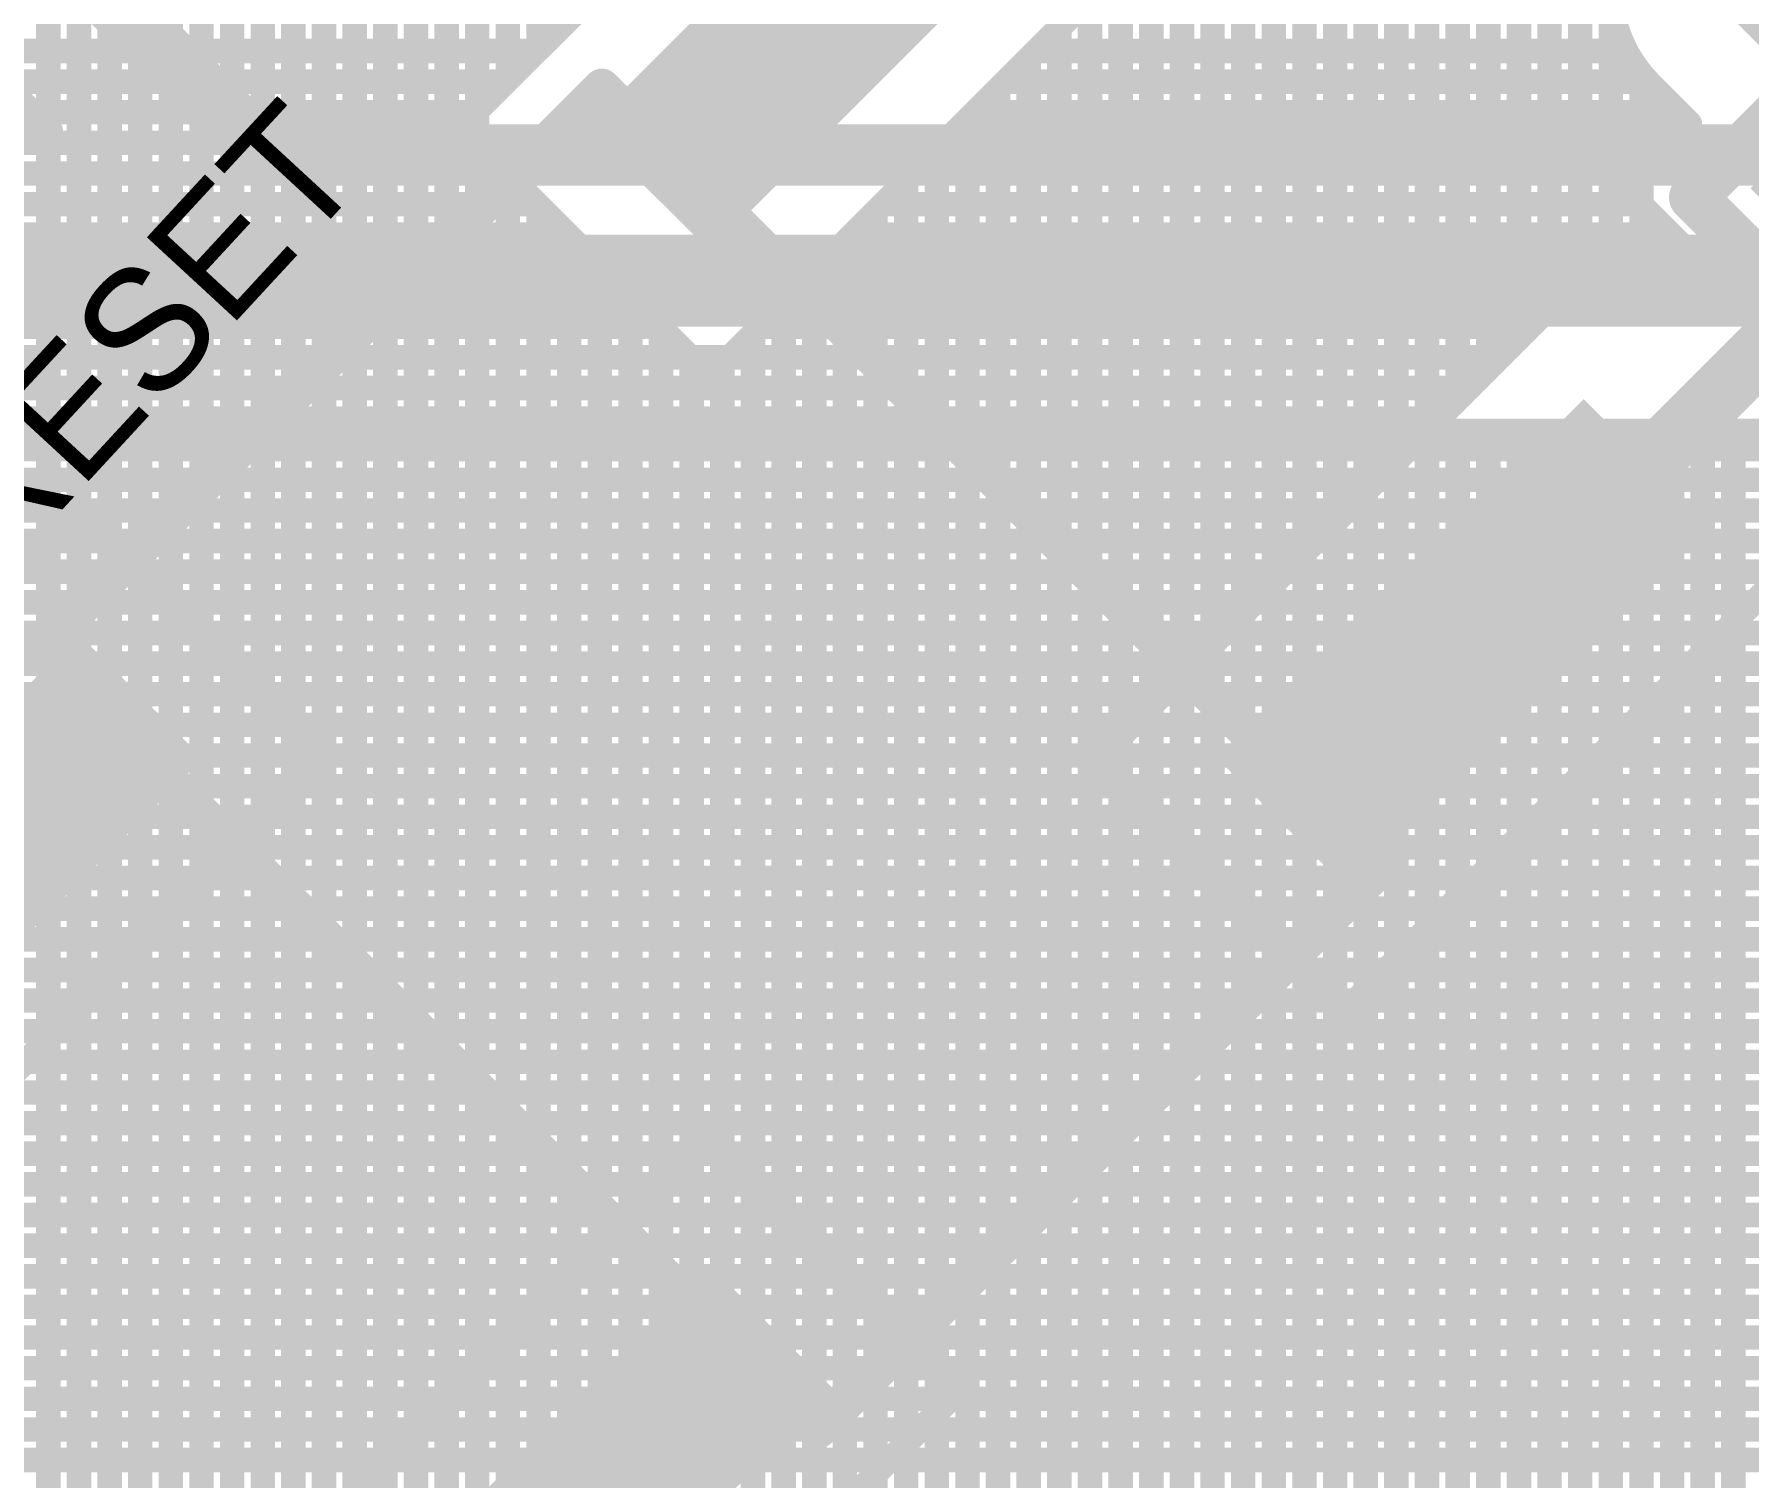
# Model space of a CAD drawing. Header units: millimetres. Extents: x 1.42 to 3.4, y 1.21 to 3.22.
# Drawn here: x 2.2777 to 2.5575, y 1.3571 to 1.5927 of the extents above; entities that cross this region are included whole.
import ezdxf

# ---------------------------------------------------------------- set-up
doc = ezdxf.new("R2010")
doc.units = ezdxf.units.MM
doc.header["$MEASUREMENT"] = 0
for name, color, linetype in [('BottomLayer', 5, 'Continuous'), ('TopLayer', 1, 'Continuous'), ('TopOverlay', 2, 'Continuous'), ('TopPaste', 8, 'Continuous'), ('TopSolder', 216, 'Continuous')]:
    doc.layers.add(name, color=color, linetype=linetype)

# ---------------------------------------------------------------- blocks, each defined once
blk = doc.blocks.new('KEY_SMT_2')
at = {"layer": 'TopLayer'}
for points in [[(-0.06102, 0.06102), (-0.06102, 0.08464), (-0.13976, 0.06102), (-0.13976, 0.08464)], [(0.13976, 0.06102), (0.13976, 0.08464), (0.06102, 0.06102), (0.06102, 0.08464)], [(-0.06102, -0.08464), (-0.06102, -0.06102), (-0.13976, -0.08464), (-0.13976, -0.06102)], [(0.13976, -0.08543), (0.13976, -0.06181), (0.06102, -0.08543), (0.06102, -0.06181)]]:
    blk.add_solid(points, dxfattribs=at)
at = {"layer": 'TopOverlay', "const_width": 0.006}
for points in [[(-0.065, 0.09), (0.065, 0.09)], [(-0.065, 0.09), (-0.065, -0.09)], [(0.065, 0.09), (0.065, -0.09)], [(-0.065, -0.09), (0.065, -0.09)]]:
    blk.add_lwpolyline(points, dxfattribs=at)
at = {"layer": 'TopOverlay', "const_width": 0.003}
for points in [[(-0.0665, 0.09, 1), (-0.0635, 0.09, 1)], [(-0.0665, 0.09, 1), (-0.0635, 0.09, 1)], [(0.0635, 0.09, 1), (0.0665, 0.09, 1)], [(0.0635, 0.09, 1), (0.0665, 0.09, 1)], [(-0.0665, -0.09, 1), (-0.0635, -0.09, 1)], [(-0.0665, -0.09, 1), (-0.0635, -0.09, 1)], [(0.0635, -0.09, 1), (0.0665, -0.09, 1)], [(0.0635, -0.09, 1), (0.0665, -0.09, 1)]]:
    blk.add_lwpolyline(points, format="xyb", close=True, dxfattribs=at)
at = {"layer": 'TopPaste'}
for points in [[(-0.06102, 0.06102), (-0.06102, 0.08464), (-0.13976, 0.06102), (-0.13976, 0.08464)], [(0.13976, 0.06102), (0.13976, 0.08464), (0.06102, 0.06102), (0.06102, 0.08464)], [(-0.06102, -0.08464), (-0.06102, -0.06102), (-0.13976, -0.08464), (-0.13976, -0.06102)], [(0.13976, -0.08543), (0.13976, -0.06181), (0.06102, -0.08543), (0.06102, -0.06181)]]:
    blk.add_solid(points, dxfattribs=at)
at = {"layer": 'TopSolder'}
for points in [[(-0.05852, 0.05852), (-0.05852, 0.08715), (-0.14226, 0.05852), (-0.14226, 0.08715)], [(0.14226, 0.05852), (0.14226, 0.08715), (0.05852, 0.05852), (0.05852, 0.08715)], [(-0.05852, -0.08715), (-0.05852, -0.05852), (-0.14226, -0.08715), (-0.14226, -0.05852)], [(0.14226, -0.08793), (0.14226, -0.05931), (0.05852, -0.08793), (0.05852, -0.05931)]]:
    blk.add_solid(points, dxfattribs=at)
blk = doc.blocks.new('R0603_10')
at = {"layer": 'TopLayer'}
for points in [[(-0.04992, 0.0175), (-0.04992, -0.0175), (-0.00992, 0.0175), (-0.00992, -0.0175)], [(0.00992, 0.0175), (0.00992, -0.0175), (0.04992, 0.0175), (0.04992, -0.0175)]]:
    blk.add_solid(points, dxfattribs=at)
at = {"layer": 'TopOverlay', "const_width": 0.00787}
for points in [[(-0.06007, 0.02559), (-0.06007, -0.02559)], [(-0.06007, 0.02559), (0.05993, 0.02559)], [(0.05993, 0.02559), (0.05993, -0.02559)], [(0.00039, 0.02165), (0.00039, 0.00945)], [(-0.00472, 0.00827), (0.00512, 0.00827)], [(-0.00472, 0.00827), (-0.00473, -0.00945)], [(0.00512, 0.00827), (0.00512, -0.00945)], [(-0.00473, -0.00945), (0.00512, -0.00945)], [(0.00039, -0.00866), (0.00039, -0.02165)], [(-0.06007, -0.02559), (0.05993, -0.02559)]]:
    blk.add_lwpolyline(points, dxfattribs=at)
at = {"layer": 'TopOverlay', "const_width": 0.00394}
for points in [[(-0.06204, 0.02559, 1), (-0.0581, 0.02559, 1)], [(-0.06204, 0.02559, 1), (-0.0581, 0.02559, 1)], [(0.05796, 0.02559, 1), (0.0619, 0.02559, 1)], [(0.05796, 0.02559, 1), (0.0619, 0.02559, 1)], [(-0.00158, 0.02165, 1), (0.00236, 0.02165, 1)], [(-0.00669, 0.00827, 1), (-0.00276, 0.00827, 1)], [(-0.00669, 0.00827, 1), (-0.00276, 0.00827, 1)], [(-0.00158, 0.00945, 1), (0.00236, 0.00945, 1)], [(0.00315, 0.00827, 1), (0.00709, 0.00827, 1)], [(0.00315, 0.00827, 1), (0.00709, 0.00827, 1)], [(-0.00669, -0.00945, 1), (-0.00276, -0.00945, 1)], [(-0.00669, -0.00945, 1), (-0.00276, -0.00945, 1)], [(-0.00158, -0.00866, 1), (0.00236, -0.00866, 1)], [(0.00315, -0.00945, 1), (0.00709, -0.00945, 1)], [(0.00315, -0.00945, 1), (0.00709, -0.00945, 1)], [(-0.00158, -0.02165, 1), (0.00236, -0.02165, 1)], [(-0.06204, -0.02559, 1), (-0.0581, -0.02559, 1)], [(-0.06204, -0.02559, 1), (-0.0581, -0.02559, 1)], [(0.05796, -0.02559, 1), (0.0619, -0.02559, 1)], [(0.05796, -0.02559, 1), (0.0619, -0.02559, 1)]]:
    blk.add_lwpolyline(points, format="xyb", close=True, dxfattribs=at)
at = {"layer": 'TopPaste'}
for points in [[(-0.04992, 0.0175), (-0.04992, -0.0175), (-0.00992, 0.0175), (-0.00992, -0.0175)], [(0.00992, 0.0175), (0.00992, -0.0175), (0.04992, 0.0175), (0.04992, -0.0175)]]:
    blk.add_solid(points, dxfattribs=at)
at = {"layer": 'TopSolder'}
for points in [[(-0.05242, 0.02), (-0.05242, -0.02), (-0.00742, 0.02), (-0.00742, -0.02)], [(0.00742, 0.02), (0.00742, -0.02), (0.05242, 0.02), (0.05242, -0.02)]]:
    blk.add_solid(points, dxfattribs=at)

msp = doc.modelspace()

# ---------------------------------------------------------------- linework, layer by layer
at = {"layer": 'BottomLayer'}
for points, const_width in [([(2.2655, 1.623), (2.3155, 1.573)], 0.01), ([(2.24998, 1.6074), (2.28039, 1.577)], 0.004), ([(2.21765, 1.58), (2.27739, 1.58)], 0.004), ([(2.22065, 1.577), (2.28039, 1.577)], 0.004), ([(2.3155, 1.573), (3.1955, 1.573)], 0.01), ([(2.2105, 1.5525), (3.1535, 1.5525)], 0.015), ([(2.2105, 1.528), (3.13717, 1.528)], 0.004), ([(2.28, 1.24039), (2.28, 1.528)], 0.004), ([(2.285, 1.24039), (2.285, 1.528)], 0.004), ([(2.29, 1.24039), (2.29, 1.528)], 0.004), ([(2.295, 1.24039), (2.295, 1.528)], 0.004), ([(2.3, 1.24039), (2.3, 1.528)], 0.004), ([(2.305, 1.24039), (2.305, 1.528)], 0.004), ([(2.31, 1.24039), (2.31, 1.528)], 0.004), ([(2.315, 1.24039), (2.315, 1.528)], 0.004), ([(2.32, 1.24039), (2.32, 1.528)], 0.004), ([(2.325, 1.24039), (2.325, 1.528)], 0.004), ([(2.33, 1.24039), (2.33, 1.528)], 0.004), ([(2.335, 1.24039), (2.335, 1.528)], 0.004), ([(2.34, 1.24039), (2.34, 1.528)], 0.004), ([(2.345, 1.24039), (2.345, 1.528)], 0.004), ([(2.35, 1.24039), (2.35, 1.528)], 0.004), ([(2.355, 1.24039), (2.355, 1.528)], 0.004), ([(2.36, 1.24039), (2.36, 1.528)], 0.004), ([(2.365, 1.24039), (2.365, 1.528)], 0.004), ([(2.37, 1.24039), (2.37, 1.528)], 0.004), ([(2.375, 1.24039), (2.375, 1.528)], 0.004), ([(2.38, 1.24039), (2.38, 1.528)], 0.004), ([(2.385, 1.24039), (2.385, 1.528)], 0.004), ([(2.39, 1.24039), (2.39, 1.528)], 0.004), ([(2.395, 1.24039), (2.395, 1.528)], 0.004), ([(2.4, 1.24039), (2.4, 1.528)], 0.004), ([(2.405, 1.24039), (2.405, 1.528)], 0.004), ([(2.41, 1.24039), (2.41, 1.528)], 0.004), ([(2.415, 1.24039), (2.415, 1.528)], 0.004), ([(2.42, 1.24039), (2.42, 1.528)], 0.004), ([(2.425, 1.24039), (2.425, 1.528)], 0.004), ([(2.43, 1.24039), (2.43, 1.528)], 0.004), ([(2.435, 1.24039), (2.435, 1.528)], 0.004), ([(2.44, 1.24039), (2.44, 1.528)], 0.004), ([(2.445, 1.24039), (2.445, 1.528)], 0.004), ([(2.45, 1.24039), (2.45, 1.528)], 0.004), ([(2.455, 1.24039), (2.455, 1.528)], 0.004), ([(2.46, 1.24039), (2.46, 1.528)], 0.004), ([(2.465, 1.24039), (2.465, 1.528)], 0.004), ([(2.47, 1.24039), (2.47, 1.528)], 0.004), ([(2.475, 1.24039), (2.475, 1.528)], 0.004), ([(2.48, 1.24039), (2.48, 1.528)], 0.004), ([(2.485, 1.24039), (2.485, 1.528)], 0.004), ([(2.49, 1.24039), (2.49, 1.528)], 0.004), ([(2.495, 1.24039), (2.495, 1.528)], 0.004), ([(2.5, 1.24039), (2.5, 1.528)], 0.004), ([(2.505, 1.24039), (2.505, 1.528)], 0.004), ([(2.51, 1.24039), (2.51, 1.528)], 0.004), ([(2.515, 1.24039), (2.515, 1.528)], 0.004), ([(2.52, 1.24039), (2.52, 1.528)], 0.004), ([(2.525, 1.24039), (2.525, 1.528)], 0.004), ([(2.53, 1.24039), (2.53, 1.528)], 0.004), ([(2.535, 1.24039), (2.535, 1.528)], 0.004), ([(2.54, 1.24039), (2.54, 1.528)], 0.004), ([(2.545, 1.24039), (2.545, 1.528)], 0.004), ([(2.55, 1.24039), (2.55, 1.528)], 0.004), ([(2.555, 1.24039), (2.555, 1.528)], 0.004), ([(1.42, 1.525), (3.14004, 1.525)], 0.004), ([(1.42, 1.52), (3.14772, 1.52)], 0.004), ([(1.42, 1.515), (3.384, 1.515)], 0.004), ([(1.42, 1.51), (3.384, 1.51)], 0.004), ([(1.42, 1.505), (3.384, 1.505)], 0.004), ([(1.42, 1.5), (3.384, 1.5)], 0.004), ([(1.42, 1.495), (3.384, 1.495)], 0.004), ([(1.42, 1.49), (3.384, 1.49)], 0.004), ([(1.42, 1.485), (3.384, 1.485)], 0.004), ([(1.42, 1.48), (3.384, 1.48)], 0.004), ([(1.42, 1.475), (3.384, 1.475)], 0.004), ([(1.42, 1.47), (3.384, 1.47)], 0.004), ([(1.42, 1.465), (3.384, 1.465)], 0.004), ([(1.42, 1.46), (3.384, 1.46)], 0.004), ([(1.42, 1.455), (3.384, 1.455)], 0.004), ([(1.42, 1.45), (3.384, 1.45)], 0.004), ([(1.42, 1.445), (3.384, 1.445)], 0.004), ([(1.42, 1.44), (3.384, 1.44)], 0.004), ([(1.42, 1.435), (3.384, 1.435)], 0.004), ([(1.42, 1.43), (3.384, 1.43)], 0.004), ([(1.42, 1.425), (3.384, 1.425)], 0.004), ([(1.42, 1.42), (3.384, 1.42)], 0.004), ([(1.42, 1.415), (3.384, 1.415)], 0.004), ([(1.42, 1.41), (3.384, 1.41)], 0.004), ([(1.42, 1.405), (3.07533, 1.405)], 0.004), ([(1.42, 1.4), (3.06863, 1.4)], 0.004), ([(1.42, 1.395), (3.06464, 1.395)], 0.004), ([(1.42, 1.39), (3.06213, 1.39)], 0.004), ([(1.42, 1.385), (3.06071, 1.385)], 0.004), ([(1.42, 1.38), (3.06021, 1.38)], 0.004), ([(1.42, 1.375), (3.06058, 1.375)], 0.004), ([(1.42, 1.37), (3.06187, 1.37)], 0.004), ([(1.42, 1.365), (3.0642, 1.365)], 0.004), ([(1.42, 1.36), (3.06794, 1.36)], 0.004)]:
    msp.add_lwpolyline(points, dxfattribs=dict(at, const_width=const_width))
for points, const_width in [([(2.27639, 1.58, 1), (2.27839, 1.58, 1)], 0.002), ([(2.27939, 1.577, 1), (2.28139, 1.577, 1)], 0.002), ([(2.27939, 1.577, 1), (2.28139, 1.577, 1)], 0.002), ([(2.313, 1.573, 1), (2.318, 1.573, 1)], 0.005), ([(2.313, 1.573, 1), (2.318, 1.573, 1)], 0.005), ([(2.279, 1.528, 1), (2.281, 1.528, 1)], 0.002), ([(2.284, 1.528, 1), (2.286, 1.528, 1)], 0.002), ([(2.289, 1.528, 1), (2.291, 1.528, 1)], 0.002), ([(2.294, 1.528, 1), (2.296, 1.528, 1)], 0.002), ([(2.299, 1.528, 1), (2.301, 1.528, 1)], 0.002), ([(2.304, 1.528, 1), (2.306, 1.528, 1)], 0.002), ([(2.309, 1.528, 1), (2.311, 1.528, 1)], 0.002), ([(2.314, 1.528, 1), (2.316, 1.528, 1)], 0.002), ([(2.319, 1.528, 1), (2.321, 1.528, 1)], 0.002), ([(2.324, 1.528, 1), (2.326, 1.528, 1)], 0.002), ([(2.329, 1.528, 1), (2.331, 1.528, 1)], 0.002), ([(2.334, 1.528, 1), (2.336, 1.528, 1)], 0.002), ([(2.339, 1.528, 1), (2.341, 1.528, 1)], 0.002), ([(2.344, 1.528, 1), (2.346, 1.528, 1)], 0.002), ([(2.349, 1.528, 1), (2.351, 1.528, 1)], 0.002), ([(2.354, 1.528, 1), (2.356, 1.528, 1)], 0.002), ([(2.359, 1.528, 1), (2.361, 1.528, 1)], 0.002), ([(2.364, 1.528, 1), (2.366, 1.528, 1)], 0.002), ([(2.369, 1.528, 1), (2.371, 1.528, 1)], 0.002), ([(2.374, 1.528, 1), (2.376, 1.528, 1)], 0.002), ([(2.379, 1.528, 1), (2.381, 1.528, 1)], 0.002), ([(2.384, 1.528, 1), (2.386, 1.528, 1)], 0.002), ([(2.389, 1.528, 1), (2.391, 1.528, 1)], 0.002), ([(2.394, 1.528, 1), (2.396, 1.528, 1)], 0.002), ([(2.399, 1.528, 1), (2.401, 1.528, 1)], 0.002), ([(2.404, 1.528, 1), (2.406, 1.528, 1)], 0.002), ([(2.409, 1.528, 1), (2.411, 1.528, 1)], 0.002), ([(2.414, 1.528, 1), (2.416, 1.528, 1)], 0.002), ([(2.419, 1.528, 1), (2.421, 1.528, 1)], 0.002), ([(2.424, 1.528, 1), (2.426, 1.528, 1)], 0.002), ([(2.429, 1.528, 1), (2.431, 1.528, 1)], 0.002), ([(2.434, 1.528, 1), (2.436, 1.528, 1)], 0.002), ([(2.439, 1.528, 1), (2.441, 1.528, 1)], 0.002), ([(2.444, 1.528, 1), (2.446, 1.528, 1)], 0.002), ([(2.449, 1.528, 1), (2.451, 1.528, 1)], 0.002), ([(2.454, 1.528, 1), (2.456, 1.528, 1)], 0.002), ([(2.459, 1.528, 1), (2.461, 1.528, 1)], 0.002), ([(2.464, 1.528, 1), (2.466, 1.528, 1)], 0.002), ([(2.469, 1.528, 1), (2.471, 1.528, 1)], 0.002), ([(2.474, 1.528, 1), (2.476, 1.528, 1)], 0.002), ([(2.479, 1.528, 1), (2.481, 1.528, 1)], 0.002), ([(2.484, 1.528, 1), (2.486, 1.528, 1)], 0.002), ([(2.489, 1.528, 1), (2.491, 1.528, 1)], 0.002), ([(2.494, 1.528, 1), (2.496, 1.528, 1)], 0.002), ([(2.499, 1.528, 1), (2.501, 1.528, 1)], 0.002), ([(2.504, 1.528, 1), (2.506, 1.528, 1)], 0.002), ([(2.509, 1.528, 1), (2.511, 1.528, 1)], 0.002), ([(2.514, 1.528, 1), (2.516, 1.528, 1)], 0.002), ([(2.519, 1.528, 1), (2.521, 1.528, 1)], 0.002), ([(2.524, 1.528, 1), (2.526, 1.528, 1)], 0.002), ([(2.529, 1.528, 1), (2.531, 1.528, 1)], 0.002), ([(2.534, 1.528, 1), (2.536, 1.528, 1)], 0.002), ([(2.539, 1.528, 1), (2.541, 1.528, 1)], 0.002), ([(2.544, 1.528, 1), (2.546, 1.528, 1)], 0.002), ([(2.549, 1.528, 1), (2.551, 1.528, 1)], 0.002), ([(2.554, 1.528, 1), (2.556, 1.528, 1)], 0.002)]:
    msp.add_lwpolyline(points, format="xyb", close=True, dxfattribs=dict(at, const_width=const_width))
at = {"layer": 'TopLayer'}
for points, const_width in [([(2.315, 1.48526), (2.315, 1.7833)], 0.004), ([(2.31, 1.49026), (2.31, 1.78209)], 0.004), ([(2.305, 1.49526), (2.305, 1.77709)], 0.004), ([(2.32, 1.48026), (2.32, 1.777)], 0.004), ([(2.36, 1.59024), (2.36, 1.777)], 0.004), ([(2.3, 1.50026), (2.3, 1.77209)], 0.004), ([(2.325, 1.47526), (2.325, 1.77318)], 0.004), ([(2.355, 1.58524), (2.355, 1.77318)], 0.004), ([(2.33, 1.35424), (2.33, 1.77078)], 0.004), ([(2.335, 1.35924), (2.335, 1.76943)], 0.004), ([(2.345, 1.36924), (2.345, 1.76943)], 0.004), ([(2.35, 1.58024), (2.35, 1.77078)], 0.004), ([(2.295, 1.50526), (2.295, 1.76709)], 0.004), ([(2.34, 1.36424), (2.34, 1.769)], 0.004), ([(2.53, 1.55312), (2.53, 1.76201)], 0.004), ([(2.525, 1.54812), (2.525, 1.74336)], 0.004), ([(2.52, 1.54312), (2.52, 1.73836)], 0.004), ([(2.29, 1.51026), (2.29, 1.73398)], 0.004), ([(2.515, 1.53812), (2.515, 1.73336)], 0.004), ([(2.285, 1.51524), (2.285, 1.72803)], 0.004), ([(2.51, 1.53312), (2.51, 1.72836)], 0.004), ([(2.28, 1.51024), (2.28, 1.72439)], 0.004), ([(2.505, 1.52812), (2.505, 1.72336)], 0.004), ([(2.5, 1.52312), (2.5, 1.71836)], 0.004), ([(2.495, 1.51812), (2.495, 1.71336)], 0.004), ([(2.49, 1.51312), (2.49, 1.70836)], 0.004), ([(2.47, 1.49312), (2.47, 1.70604)], 0.004), ([(2.485, 1.50812), (2.485, 1.70336)], 0.004), ([(2.475, 1.49812), (2.475, 1.70121)], 0.004), ([(2.48, 1.50312), (2.48, 1.69836)], 0.004), ([(2.4075, 1.597), (2.4075, 1.67819)], 0.015), ([(2.38801, 1.53677), (2.46773, 1.61649)], 0.004), ([(2.34727, 1.57751), (2.383, 1.61324)], 0.004), ([(2.465, 1.48812), (2.465, 1.61376)], 0.004), ([(2.46, 1.48312), (2.46, 1.60876)], 0.004), ([(2.455, 1.47812), (2.455, 1.60376)], 0.004), ([(2.557, 1.60019), (2.58784, 1.56934)], 0.01), ([(2.45, 1.24039), (2.45, 1.59876)], 0.004), ([(2.535, 1.54922), (2.535, 1.60019)], 0.004), ([(2.445, 1.24039), (2.445, 1.59376)], 0.004), ([(2.20484, 1.59), (2.35976, 1.59)], 0.004), ([(2.44, 1.24039), (2.44, 1.58876)], 0.004), ([(2.44124, 1.59), (2.5375, 1.59)], 0.004), ([(2.20493, 1.585), (2.35476, 1.585)], 0.004), ([(2.43624, 1.585), (2.54108, 1.585)], 0.004), ([(2.54, 1.57029), (2.54, 1.58622)], 0.004), ([(2.54148, 1.58459), (2.54789, 1.57818)], 0.004), ([(2.435, 1.24039), (2.435, 1.58376)], 0.004), ([(2.20414, 1.58), (2.34976, 1.58)], 0.004), ([(2.35, 1.57478), (2.35, 1.58024)], 0.004), ([(2.43124, 1.58), (2.54607, 1.58)], 0.004), ([(2.545, 1.57529), (2.545, 1.58107)], 0.004), ([(2.34727, 1.57751), (2.38801, 1.53677)], 0.004), ([(2.43, 1.24039), (2.43, 1.57876)], 0.004), ([(2.53728, 1.56757), (2.54789, 1.57818)], 0.004), ([(2.2024, 1.575), (2.34978, 1.575)], 0.004), ([(2.35, 1.37424), (2.35, 1.57478)], 0.004), ([(2.425, 1.37526), (2.425, 1.57376)], 0.004), ([(2.42624, 1.575), (2.54471, 1.575)], 0.004), ([(2.51194, 1.49344), (2.58784, 1.56934)], 0.01), ([(2.19949, 1.57), (2.35478, 1.57)], 0.004), ([(2.355, 1.37924), (2.355, 1.56978)], 0.004), ([(2.42, 1.38026), (2.42, 1.56876)], 0.004), ([(2.42124, 1.57), (2.53971, 1.57)], 0.004), ([(2.54, 1.56486), (2.54, 1.57029)], 0.004), ([(2.19489, 1.565), (2.35978, 1.565)], 0.004), ([(2.41624, 1.565), (2.53986, 1.565)], 0.004), ([(2.53728, 1.56757), (2.54612, 1.55874)], 0.004), ([(2.54, 1.55261), (2.54, 1.56486)], 0.004), ([(2.36, 1.38424), (2.36, 1.56478)], 0.004), ([(2.415, 1.38526), (2.415, 1.56376)], 0.004), ([(2.18658, 1.56), (2.36478, 1.56)], 0.004), ([(2.365, 1.38924), (2.365, 1.55978)], 0.004), ([(2.41124, 1.56), (2.54486, 1.56)], 0.004), ([(2.41, 1.39026), (2.41, 1.55876)], 0.004), ([(2.5358, 1.54842), (2.54612, 1.55874)], 0.004), ([(1.84875, 1.555), (2.36978, 1.555)], 0.004), ([(2.37, 1.39424), (2.37, 1.55478)], 0.004), ([(2.405, 1.39526), (2.405, 1.55376)], 0.004), ([(2.40624, 1.555), (2.54239, 1.555)], 0.004), ([(2.45083, 1.47395), (2.53055, 1.55367)], 0.004), ([(2.53055, 1.55367), (2.5358, 1.54842)], 0.004), ([(1.84375, 1.55), (2.37478, 1.55)], 0.004), ([(2.375, 1.39924), (2.375, 1.54978)], 0.004), ([(2.4, 1.40026), (2.4, 1.54876)], 0.004), ([(2.40124, 1.55), (2.52688, 1.55)], 0.004), ([(2.52688, 1.55), (2.53422, 1.55)], 0.004), ([(2.53422, 1.55), (2.53739, 1.55)], 0.004), ([(1.83875, 1.545), (2.37978, 1.545)], 0.004), ([(2.38, 1.40424), (2.38, 1.54478)], 0.004), ([(2.395, 1.40526), (2.395, 1.54376)], 0.004), ([(2.39624, 1.545), (2.52188, 1.545)], 0.004), ([(1.83375, 1.54), (2.38478, 1.54)], 0.004), ([(2.38478, 1.54), (2.39124, 1.54)], 0.004), ([(2.385, 1.40924), (2.385, 1.53978)], 0.004), ([(2.39124, 1.54), (2.51688, 1.54)], 0.004), ([(2.39, 1.41026), (2.39, 1.53876)], 0.004), ([(1.82875, 1.535), (2.51188, 1.535)], 0.004), ([(1.82375, 1.53), (2.50688, 1.53)], 0.004), ([(1.81875, 1.525), (2.50188, 1.525)], 0.004), ([(1.81375, 1.52), (2.49688, 1.52)], 0.004), ([(1.80875, 1.515), (2.28476, 1.515)], 0.004), ([(2.20529, 1.43553), (2.28501, 1.51525)], 0.004), ([(2.28501, 1.51525), (2.32575, 1.47451)], 0.004), ([(2.28526, 1.515), (2.49188, 1.515)], 0.004), ([(2.49157, 1.43321), (2.57129, 1.51293)], 0.004), ([(1.80375, 1.51), (2.27976, 1.51)], 0.004), ([(2.27976, 1.51), (2.29026, 1.51)], 0.004), ([(2.29026, 1.51), (2.48688, 1.51)], 0.004), ([(2.29526, 1.505), (2.48188, 1.505)], 0.004), ([(2.30026, 1.5), (2.47688, 1.5)], 0.004), ([(2.55836, 1.5), (2.9081, 1.5)], 0.004), ([(2.30526, 1.495), (2.47188, 1.495)], 0.004), ([(2.51106, 1.49344), (2.51194, 1.49344)], 0.01), ([(2.55336, 1.495), (2.91039, 1.495)], 0.004), ([(2.555, 1.24039), (2.555, 1.49664)], 0.004), ([(2.31026, 1.49), (2.46688, 1.49)], 0.004), ([(2.54836, 1.49), (2.91403, 1.49)], 0.004), ([(2.55, 1.24039), (2.55, 1.49164)], 0.004), ([(2.545, 1.24039), (2.545, 1.48664)], 0.004), ([(2.31526, 1.485), (2.46188, 1.485)], 0.004), ([(2.54336, 1.485), (2.91998, 1.485)], 0.004), ([(2.54, 1.24039), (2.54, 1.48164)], 0.004), ([(2.32, 1.46876), (2.32, 1.48026)], 0.004), ([(2.32026, 1.48), (2.45688, 1.48)], 0.004), ([(2.455, 1.46978), (2.455, 1.47812)], 0.004), ([(2.53836, 1.48), (2.93035, 1.48)], 0.004), ([(2.535, 1.24039), (2.535, 1.47664)], 0.004), ([(2.24603, 1.39479), (2.32575, 1.47451)], 0.004), ([(2.325, 1.34924), (2.325, 1.47376)], 0.004), ([(2.32526, 1.475), (2.45188, 1.475)], 0.004), ([(2.45083, 1.47395), (2.49157, 1.43321)], 0.004), ([(2.53336, 1.475), (2.93535, 1.475)], 0.004), ([(2.32124, 1.47), (2.45478, 1.47)], 0.004), ([(2.455, 1.24039), (2.455, 1.46978)], 0.004), ([(2.52836, 1.47), (2.94035, 1.47)], 0.004), ([(2.53, 1.24039), (2.53, 1.47164)], 0.004), ([(2.32, 1.34424), (2.32, 1.46876)], 0.004), ([(2.31624, 1.465), (2.45978, 1.465)], 0.004), ([(2.46, 1.24039), (2.46, 1.46478)], 0.004), ([(2.52336, 1.465), (2.94535, 1.465)], 0.004), ([(2.525, 1.24039), (2.525, 1.46664)], 0.004), ([(2.315, 1.33924), (2.315, 1.46376)], 0.004), ([(2.52, 1.24039), (2.52, 1.46164)], 0.004), ([(2.31, 1.33424), (2.31, 1.45876)], 0.004), ([(2.31124, 1.46), (2.46478, 1.46)], 0.004), ([(2.465, 1.24039), (2.465, 1.45978)], 0.004), ([(2.51836, 1.46), (2.95035, 1.46)], 0.004), ([(2.515, 1.24039), (2.515, 1.45664)], 0.004), ([(2.305, 1.24039), (2.305, 1.45376)], 0.004), ([(2.30624, 1.455), (2.46978, 1.455)], 0.004), ([(2.47, 1.24039), (2.47, 1.45478)], 0.004), ([(2.51336, 1.455), (2.95535, 1.455)], 0.004), ([(2.51, 1.24039), (2.51, 1.45164)], 0.004), ([(2.3, 1.24039), (2.3, 1.44876)], 0.004), ([(2.30124, 1.45), (2.47478, 1.45)], 0.004), ([(2.475, 1.24039), (2.475, 1.44978)], 0.004), ([(2.50836, 1.45), (2.96067, 1.45)], 0.004), ([(2.29624, 1.445), (2.47978, 1.445)], 0.004), ([(2.48, 1.24039), (2.48, 1.44478)], 0.004), ([(2.50336, 1.445), (2.9755, 1.445)], 0.004), ([(2.505, 1.24039), (2.505, 1.44664)], 0.004), ([(2.295, 1.24039), (2.295, 1.44376)], 0.004), ([(2.29124, 1.44), (2.48478, 1.44)], 0.004), ([(2.48478, 1.44), (2.49836, 1.44)], 0.004), ([(2.485, 1.24039), (2.485, 1.43978)], 0.004), ([(2.49836, 1.44), (3.09207, 1.44)], 0.004), ([(2.5, 1.24039), (2.5, 1.44164)], 0.004), ([(2.29, 1.24039), (2.29, 1.43876)], 0.004), ([(2.495, 1.24039), (2.495, 1.43664)], 0.004), ([(2.285, 1.24039), (2.285, 1.43376)], 0.004), ([(2.28624, 1.435), (2.48978, 1.435)], 0.004), ([(2.48978, 1.435), (2.49336, 1.435)], 0.004), ([(2.49, 1.24039), (2.49, 1.43478)], 0.004), ([(2.49336, 1.435), (2.98741, 1.435)], 0.004), ([(2.28, 1.24039), (2.28, 1.42876)], 0.004), ([(2.28124, 1.43), (2.98741, 1.43)], 0.004), ([(2.27624, 1.425), (2.98741, 1.425)], 0.004), ([(2.27124, 1.42), (2.98741, 1.42)], 0.004), ([(2.26624, 1.415), (2.98741, 1.415)], 0.004), ([(2.30829, 1.33253), (2.38801, 1.41225)], 0.004), ([(2.38801, 1.41225), (2.42876, 1.37151)], 0.004), ([(2.26124, 1.41), (2.38576, 1.41)], 0.004), ([(2.38576, 1.41), (2.39026, 1.41)], 0.004), ([(2.39026, 1.41), (2.98741, 1.41)], 0.004), ([(2.25624, 1.405), (2.38076, 1.405)], 0.004), ([(2.39526, 1.405), (2.98741, 1.405)], 0.004), ([(2.25124, 1.4), (2.37576, 1.4)], 0.004), ([(2.40026, 1.4), (2.98741, 1.4)], 0.004), ([(2.24624, 1.395), (2.37076, 1.395)], 0.004), ([(2.40526, 1.395), (2.98741, 1.395)], 0.004), ([(2.2355, 1.39), (2.36576, 1.39)], 0.004), ([(2.41026, 1.39), (2.98741, 1.39)], 0.004), ([(2.2355, 1.385), (2.36076, 1.385)], 0.004), ([(2.41526, 1.385), (2.98741, 1.385)], 0.004), ([(2.2355, 1.38), (2.35576, 1.38)], 0.004), ([(2.42026, 1.38), (2.98741, 1.38)], 0.004), ([(2.2355, 1.375), (2.35076, 1.375)], 0.004), ([(2.425, 1.36775), (2.425, 1.37526)], 0.004), ([(2.42526, 1.375), (2.98741, 1.375)], 0.004), ([(2.2355, 1.37), (2.34576, 1.37)], 0.004), ([(2.34904, 1.29179), (2.42876, 1.37151)], 0.004), ([(2.42725, 1.37), (2.98741, 1.37)], 0.004), ([(2.425, 1.24039), (2.425, 1.36775)], 0.004), ([(2.2355, 1.365), (2.34076, 1.365)], 0.004), ([(2.42225, 1.365), (2.98741, 1.365)], 0.004), ([(2.42, 1.24039), (2.42, 1.36275)], 0.004), ([(2.2355, 1.36), (2.33576, 1.36)], 0.004), ([(2.41725, 1.36), (2.98741, 1.36)], 0.004), ([(2.415, 1.24039), (2.415, 1.35775)], 0.004)]:
    msp.add_lwpolyline(points, dxfattribs=dict(at, const_width=const_width))
for points, const_width in [([(2.40375, 1.597, 1), (2.41125, 1.597, 1)], 0.0075), ([(2.444, 1.59376, 1), (2.446, 1.59376, 1)], 0.002), ([(2.359, 1.59024, 1), (2.361, 1.59024, 1)], 0.002), ([(2.35876, 1.59, 1), (2.36076, 1.59, 1)], 0.002), ([(2.439, 1.58876, 1), (2.441, 1.58876, 1)], 0.002), ([(2.44024, 1.59, 1), (2.44224, 1.59, 1)], 0.002), ([(2.5365, 1.59, 1), (2.5385, 1.59, 1)], 0.002), ([(2.35376, 1.585, 1), (2.35576, 1.585, 1)], 0.002), ([(2.354, 1.58524, 1), (2.356, 1.58524, 1)], 0.002), ([(2.43524, 1.585, 1), (2.43724, 1.585, 1)], 0.002), ([(2.539, 1.58622, 1), (2.541, 1.58622, 1)], 0.002), ([(2.54008, 1.585, 1), (2.54208, 1.585, 1)], 0.002), ([(2.54044, 1.58463, 1), (2.54244, 1.58463, 1)], 0.002), ([(2.54048, 1.58459, 1), (2.54248, 1.58459, 1)], 0.002), ([(2.54048, 1.58459, 1), (2.54248, 1.58459, 1)], 0.002), ([(2.434, 1.58376, 1), (2.436, 1.58376, 1)], 0.002), ([(2.34876, 1.58, 1), (2.35076, 1.58, 1)], 0.002), ([(2.349, 1.58024, 1), (2.351, 1.58024, 1)], 0.002), ([(2.349, 1.58024, 1), (2.351, 1.58024, 1)], 0.002), ([(2.43024, 1.58, 1), (2.43224, 1.58, 1)], 0.002), ([(2.544, 1.58107, 1), (2.546, 1.58107, 1)], 0.002), ([(2.54507, 1.58, 1), (2.54707, 1.58, 1)], 0.002), ([(2.34627, 1.57751, 1), (2.34827, 1.57751, 1)], 0.002), ([(2.34627, 1.57751, 1), (2.34827, 1.57751, 1)], 0.002), ([(2.429, 1.57876, 1), (2.431, 1.57876, 1)], 0.002), ([(2.54689, 1.57818, 1), (2.54889, 1.57818, 1)], 0.002), ([(2.54689, 1.57818, 1), (2.54889, 1.57818, 1)], 0.002), ([(2.34878, 1.575, 1), (2.35078, 1.575, 1)], 0.002), ([(2.349, 1.57478, 1), (2.351, 1.57478, 1)], 0.002), ([(2.349, 1.57478, 1), (2.351, 1.57478, 1)], 0.002), ([(2.424, 1.57376, 1), (2.426, 1.57376, 1)], 0.002), ([(2.42524, 1.575, 1), (2.42724, 1.575, 1)], 0.002), ([(2.54371, 1.575, 1), (2.54571, 1.575, 1)], 0.002), ([(2.544, 1.57529, 1), (2.546, 1.57529, 1)], 0.002), ([(2.35378, 1.57, 1), (2.35578, 1.57, 1)], 0.002), ([(2.354, 1.56978, 1), (2.356, 1.56978, 1)], 0.002), ([(2.419, 1.56876, 1), (2.421, 1.56876, 1)], 0.002), ([(2.42024, 1.57, 1), (2.42224, 1.57, 1)], 0.002), ([(2.53871, 1.57, 1), (2.54071, 1.57, 1)], 0.002), ([(2.539, 1.57029, 1), (2.541, 1.57029, 1)], 0.002), ([(2.539, 1.57029, 1), (2.541, 1.57029, 1)], 0.002), ([(2.35878, 1.565, 1), (2.36078, 1.565, 1)], 0.002), ([(2.41524, 1.565, 1), (2.41724, 1.565, 1)], 0.002), ([(2.53628, 1.56757, 1), (2.53828, 1.56757, 1)], 0.002), ([(2.53628, 1.56757, 1), (2.53828, 1.56757, 1)], 0.002), ([(2.53886, 1.565, 1), (2.54086, 1.565, 1)], 0.002), ([(2.539, 1.56486, 1), (2.541, 1.56486, 1)], 0.002), ([(2.539, 1.56486, 1), (2.541, 1.56486, 1)], 0.002), ([(2.359, 1.56478, 1), (2.361, 1.56478, 1)], 0.002), ([(2.414, 1.56376, 1), (2.416, 1.56376, 1)], 0.002), ([(2.36378, 1.56, 1), (2.36578, 1.56, 1)], 0.002), ([(2.364, 1.55978, 1), (2.366, 1.55978, 1)], 0.002), ([(2.41024, 1.56, 1), (2.41224, 1.56, 1)], 0.002), ([(2.54386, 1.56, 1), (2.54586, 1.56, 1)], 0.002), ([(2.409, 1.55876, 1), (2.411, 1.55876, 1)], 0.002), ([(2.54512, 1.55874, 1), (2.54712, 1.55874, 1)], 0.002), ([(2.54512, 1.55874, 1), (2.54712, 1.55874, 1)], 0.002), ([(2.36878, 1.555, 1), (2.37078, 1.555, 1)], 0.002), ([(2.369, 1.55478, 1), (2.371, 1.55478, 1)], 0.002), ([(2.404, 1.55376, 1), (2.406, 1.55376, 1)], 0.002), ([(2.40524, 1.555, 1), (2.40724, 1.555, 1)], 0.002), ([(2.52955, 1.55367, 1), (2.53155, 1.55367, 1)], 0.002), ([(2.52955, 1.55367, 1), (2.53155, 1.55367, 1)], 0.002), ([(2.54139, 1.555, 1), (2.54339, 1.555, 1)], 0.002), ([(2.529, 1.55312, 1), (2.531, 1.55312, 1)], 0.002), ([(2.539, 1.55261, 1), (2.541, 1.55261, 1)], 0.002), ([(2.37378, 1.55, 1), (2.37578, 1.55, 1)], 0.002), ([(2.374, 1.54978, 1), (2.376, 1.54978, 1)], 0.002), ([(2.399, 1.54876, 1), (2.401, 1.54876, 1)], 0.002), ([(2.40024, 1.55, 1), (2.40224, 1.55, 1)], 0.002), ([(2.524, 1.54812, 1), (2.526, 1.54812, 1)], 0.002), ([(2.52588, 1.55, 1), (2.52788, 1.55, 1)], 0.002), ([(2.52588, 1.55, 1), (2.52788, 1.55, 1)], 0.002), ([(2.53322, 1.55, 1), (2.53522, 1.55, 1)], 0.002), ([(2.53322, 1.55, 1), (2.53522, 1.55, 1)], 0.002), ([(2.534, 1.54922, 1), (2.536, 1.54922, 1)], 0.002), ([(2.5348, 1.54842, 1), (2.5368, 1.54842, 1)], 0.002), ([(2.5348, 1.54842, 1), (2.5368, 1.54842, 1)], 0.002), ([(2.53639, 1.55, 1), (2.53839, 1.55, 1)], 0.002), ([(2.37878, 1.545, 1), (2.38078, 1.545, 1)], 0.002), ([(2.379, 1.54478, 1), (2.381, 1.54478, 1)], 0.002), ([(2.394, 1.54376, 1), (2.396, 1.54376, 1)], 0.002), ([(2.39524, 1.545, 1), (2.39724, 1.545, 1)], 0.002), ([(2.519, 1.54312, 1), (2.521, 1.54312, 1)], 0.002), ([(2.52088, 1.545, 1), (2.52288, 1.545, 1)], 0.002), ([(2.38378, 1.54, 1), (2.38578, 1.54, 1)], 0.002), ([(2.38378, 1.54, 1), (2.38578, 1.54, 1)], 0.002), ([(2.384, 1.53978, 1), (2.386, 1.53978, 1)], 0.002), ([(2.39024, 1.54, 1), (2.39224, 1.54, 1)], 0.002), ([(2.39024, 1.54, 1), (2.39224, 1.54, 1)], 0.002), ([(2.51588, 1.54, 1), (2.51788, 1.54, 1)], 0.002), ([(2.389, 1.53876, 1), (2.391, 1.53876, 1)], 0.002), ([(2.514, 1.53812, 1), (2.516, 1.53812, 1)], 0.002), ([(2.38701, 1.53677, 1), (2.38901, 1.53677, 1)], 0.002), ([(2.38701, 1.53677, 1), (2.38901, 1.53677, 1)], 0.002), ([(2.51088, 1.535, 1), (2.51288, 1.535, 1)], 0.002), ([(2.509, 1.53312, 1), (2.511, 1.53312, 1)], 0.002), ([(2.50588, 1.53, 1), (2.50788, 1.53, 1)], 0.002), ([(2.504, 1.52812, 1), (2.506, 1.52812, 1)], 0.002), ([(2.499, 1.52312, 1), (2.501, 1.52312, 1)], 0.002), ([(2.50088, 1.525, 1), (2.50288, 1.525, 1)], 0.002), ([(2.494, 1.51812, 1), (2.496, 1.51812, 1)], 0.002), ([(2.49588, 1.52, 1), (2.49788, 1.52, 1)], 0.002), ([(2.28376, 1.515, 1), (2.28576, 1.515, 1)], 0.002), ([(2.284, 1.51524, 1), (2.286, 1.51524, 1)], 0.002), ([(2.28401, 1.51525, 1), (2.28601, 1.51525, 1)], 0.002), ([(2.28401, 1.51525, 1), (2.28601, 1.51525, 1)], 0.002), ([(2.28426, 1.515, 1), (2.28626, 1.515, 1)], 0.002), ([(2.49088, 1.515, 1), (2.49288, 1.515, 1)], 0.002), ([(2.489, 1.51312, 1), (2.491, 1.51312, 1)], 0.002), ([(2.27876, 1.51, 1), (2.28076, 1.51, 1)], 0.002), ([(2.27876, 1.51, 1), (2.28076, 1.51, 1)], 0.002), ([(2.279, 1.51024, 1), (2.281, 1.51024, 1)], 0.002), ([(2.289, 1.51026, 1), (2.291, 1.51026, 1)], 0.002), ([(2.28926, 1.51, 1), (2.29126, 1.51, 1)], 0.002), ([(2.28926, 1.51, 1), (2.29126, 1.51, 1)], 0.002), ([(2.48588, 1.51, 1), (2.48788, 1.51, 1)], 0.002), ([(2.484, 1.50812, 1), (2.486, 1.50812, 1)], 0.002), ([(2.294, 1.50526, 1), (2.296, 1.50526, 1)], 0.002), ([(2.29426, 1.505, 1), (2.29626, 1.505, 1)], 0.002), ([(2.48088, 1.505, 1), (2.48288, 1.505, 1)], 0.002), ([(2.479, 1.50312, 1), (2.481, 1.50312, 1)], 0.002), ([(2.299, 1.50026, 1), (2.301, 1.50026, 1)], 0.002), ([(2.29926, 1.5, 1), (2.30126, 1.5, 1)], 0.002), ([(2.474, 1.49812, 1), (2.476, 1.49812, 1)], 0.002), ([(2.47588, 1.5, 1), (2.47788, 1.5, 1)], 0.002), ([(2.55736, 1.5, 1), (2.55936, 1.5, 1)], 0.002), ([(2.304, 1.49526, 1), (2.306, 1.49526, 1)], 0.002), ([(2.30426, 1.495, 1), (2.30626, 1.495, 1)], 0.002), ([(2.47088, 1.495, 1), (2.47288, 1.495, 1)], 0.002), ([(2.50856, 1.49344, 1), (2.51356, 1.49344, 1)], 0.005), ([(2.50944, 1.49344, 1), (2.51444, 1.49344, 1)], 0.005), ([(2.50944, 1.49344, 1), (2.51444, 1.49344, 1)], 0.005), ([(2.55236, 1.495, 1), (2.55436, 1.495, 1)], 0.002), ([(2.554, 1.49664, 1), (2.556, 1.49664, 1)], 0.002), ([(2.469, 1.49312, 1), (2.471, 1.49312, 1)], 0.002), ([(2.309, 1.49026, 1), (2.311, 1.49026, 1)], 0.002), ([(2.30926, 1.49, 1), (2.31126, 1.49, 1)], 0.002), ([(2.46588, 1.49, 1), (2.46788, 1.49, 1)], 0.002), ([(2.54736, 1.49, 1), (2.54936, 1.49, 1)], 0.002), ([(2.549, 1.49164, 1), (2.551, 1.49164, 1)], 0.002), ([(2.464, 1.48812, 1), (2.466, 1.48812, 1)], 0.002), ([(2.544, 1.48664, 1), (2.546, 1.48664, 1)], 0.002), ([(2.314, 1.48526, 1), (2.316, 1.48526, 1)], 0.002), ([(2.31426, 1.485, 1), (2.31626, 1.485, 1)], 0.002), ([(2.46088, 1.485, 1), (2.46288, 1.485, 1)], 0.002), ([(2.54236, 1.485, 1), (2.54436, 1.485, 1)], 0.002), ([(2.459, 1.48312, 1), (2.461, 1.48312, 1)], 0.002), ([(2.539, 1.48164, 1), (2.541, 1.48164, 1)], 0.002), ([(2.319, 1.48026, 1), (2.321, 1.48026, 1)], 0.002), ([(2.319, 1.48026, 1), (2.321, 1.48026, 1)], 0.002), ([(2.31926, 1.48, 1), (2.32126, 1.48, 1)], 0.002), ([(2.454, 1.47812, 1), (2.456, 1.47812, 1)], 0.002), ([(2.454, 1.47812, 1), (2.456, 1.47812, 1)], 0.002), ([(2.45588, 1.48, 1), (2.45788, 1.48, 1)], 0.002), ([(2.53736, 1.48, 1), (2.53936, 1.48, 1)], 0.002), ([(2.534, 1.47664, 1), (2.536, 1.47664, 1)], 0.002), ([(2.324, 1.47526, 1), (2.326, 1.47526, 1)], 0.002), ([(2.324, 1.47376, 1), (2.326, 1.47376, 1)], 0.002), ([(2.32426, 1.475, 1), (2.32626, 1.475, 1)], 0.002), ([(2.32475, 1.47451, 1), (2.32675, 1.47451, 1)], 0.002), ([(2.32475, 1.47451, 1), (2.32675, 1.47451, 1)], 0.002), ([(2.44983, 1.47395, 1), (2.45183, 1.47395, 1)], 0.002), ([(2.44983, 1.47395, 1), (2.45183, 1.47395, 1)], 0.002), ([(2.45088, 1.475, 1), (2.45288, 1.475, 1)], 0.002), ([(2.53236, 1.475, 1), (2.53436, 1.475, 1)], 0.002), ([(2.32024, 1.47, 1), (2.32224, 1.47, 1)], 0.002), ([(2.45378, 1.47, 1), (2.45578, 1.47, 1)], 0.002), ([(2.454, 1.46978, 1), (2.456, 1.46978, 1)], 0.002), ([(2.454, 1.46978, 1), (2.456, 1.46978, 1)], 0.002), ([(2.52736, 1.47, 1), (2.52936, 1.47, 1)], 0.002), ([(2.529, 1.47164, 1), (2.531, 1.47164, 1)], 0.002), ([(2.319, 1.46876, 1), (2.321, 1.46876, 1)], 0.002), ([(2.319, 1.46876, 1), (2.321, 1.46876, 1)], 0.002), ([(2.31524, 1.465, 1), (2.31724, 1.465, 1)], 0.002), ([(2.45878, 1.465, 1), (2.46078, 1.465, 1)], 0.002), ([(2.459, 1.46478, 1), (2.461, 1.46478, 1)], 0.002), ([(2.52236, 1.465, 1), (2.52436, 1.465, 1)], 0.002), ([(2.524, 1.46664, 1), (2.526, 1.46664, 1)], 0.002), ([(2.314, 1.46376, 1), (2.316, 1.46376, 1)], 0.002), ([(2.519, 1.46164, 1), (2.521, 1.46164, 1)], 0.002), ([(2.309, 1.45876, 1), (2.311, 1.45876, 1)], 0.002), ([(2.31024, 1.46, 1), (2.31224, 1.46, 1)], 0.002), ([(2.46378, 1.46, 1), (2.46578, 1.46, 1)], 0.002), ([(2.464, 1.45978, 1), (2.466, 1.45978, 1)], 0.002), ([(2.51736, 1.46, 1), (2.51936, 1.46, 1)], 0.002), ([(2.514, 1.45664, 1), (2.516, 1.45664, 1)], 0.002), ([(2.304, 1.45376, 1), (2.306, 1.45376, 1)], 0.002), ([(2.30524, 1.455, 1), (2.30724, 1.455, 1)], 0.002), ([(2.46878, 1.455, 1), (2.47078, 1.455, 1)], 0.002), ([(2.469, 1.45478, 1), (2.471, 1.45478, 1)], 0.002), ([(2.51236, 1.455, 1), (2.51436, 1.455, 1)], 0.002), ([(2.509, 1.45164, 1), (2.511, 1.45164, 1)], 0.002), ([(2.299, 1.44876, 1), (2.301, 1.44876, 1)], 0.002), ([(2.30024, 1.45, 1), (2.30224, 1.45, 1)], 0.002), ([(2.47378, 1.45, 1), (2.47578, 1.45, 1)], 0.002), ([(2.474, 1.44978, 1), (2.476, 1.44978, 1)], 0.002), ([(2.50736, 1.45, 1), (2.50936, 1.45, 1)], 0.002), ([(2.29524, 1.445, 1), (2.29724, 1.445, 1)], 0.002), ([(2.47878, 1.445, 1), (2.48078, 1.445, 1)], 0.002), ([(2.479, 1.44478, 1), (2.481, 1.44478, 1)], 0.002), ([(2.50236, 1.445, 1), (2.50436, 1.445, 1)], 0.002), ([(2.504, 1.44664, 1), (2.506, 1.44664, 1)], 0.002), ([(2.294, 1.44376, 1), (2.296, 1.44376, 1)], 0.002), ([(2.29024, 1.44, 1), (2.29224, 1.44, 1)], 0.002), ([(2.48378, 1.44, 1), (2.48578, 1.44, 1)], 0.002), ([(2.48378, 1.44, 1), (2.48578, 1.44, 1)], 0.002), ([(2.484, 1.43978, 1), (2.486, 1.43978, 1)], 0.002), ([(2.49736, 1.44, 1), (2.49936, 1.44, 1)], 0.002), ([(2.49736, 1.44, 1), (2.49936, 1.44, 1)], 0.002), ([(2.499, 1.44164, 1), (2.501, 1.44164, 1)], 0.002), ([(2.289, 1.43876, 1), (2.291, 1.43876, 1)], 0.002), ([(2.494, 1.43664, 1), (2.496, 1.43664, 1)], 0.002), ([(2.284, 1.43376, 1), (2.286, 1.43376, 1)], 0.002), ([(2.28524, 1.435, 1), (2.28724, 1.435, 1)], 0.002), ([(2.48878, 1.435, 1), (2.49078, 1.435, 1)], 0.002), ([(2.48878, 1.435, 1), (2.49078, 1.435, 1)], 0.002), ([(2.489, 1.43478, 1), (2.491, 1.43478, 1)], 0.002), ([(2.49236, 1.435, 1), (2.49436, 1.435, 1)], 0.002), ([(2.49236, 1.435, 1), (2.49436, 1.435, 1)], 0.002), ([(2.49057, 1.43321, 1), (2.49257, 1.43321, 1)], 0.002), ([(2.49057, 1.43321, 1), (2.49257, 1.43321, 1)], 0.002), ([(2.279, 1.42876, 1), (2.281, 1.42876, 1)], 0.002), ([(2.28024, 1.43, 1), (2.28224, 1.43, 1)], 0.002), ([(2.27524, 1.425, 1), (2.27724, 1.425, 1)], 0.002), ([(2.38701, 1.41225, 1), (2.38901, 1.41225, 1)], 0.002), ([(2.38701, 1.41225, 1), (2.38901, 1.41225, 1)], 0.002), ([(2.384, 1.40924, 1), (2.386, 1.40924, 1)], 0.002), ([(2.38476, 1.41, 1), (2.38676, 1.41, 1)], 0.002), ([(2.38476, 1.41, 1), (2.38676, 1.41, 1)], 0.002), ([(2.389, 1.41026, 1), (2.391, 1.41026, 1)], 0.002), ([(2.38926, 1.41, 1), (2.39126, 1.41, 1)], 0.002), ([(2.38926, 1.41, 1), (2.39126, 1.41, 1)], 0.002), ([(2.379, 1.40424, 1), (2.381, 1.40424, 1)], 0.002), ([(2.37976, 1.405, 1), (2.38176, 1.405, 1)], 0.002), ([(2.394, 1.40526, 1), (2.396, 1.40526, 1)], 0.002), ([(2.39426, 1.405, 1), (2.39626, 1.405, 1)], 0.002), ([(2.37476, 1.4, 1), (2.37676, 1.4, 1)], 0.002), ([(2.399, 1.40026, 1), (2.401, 1.40026, 1)], 0.002), ([(2.39926, 1.4, 1), (2.40126, 1.4, 1)], 0.002), ([(2.374, 1.39924, 1), (2.376, 1.39924, 1)], 0.002), ([(2.369, 1.39424, 1), (2.371, 1.39424, 1)], 0.002), ([(2.36976, 1.395, 1), (2.37176, 1.395, 1)], 0.002), ([(2.404, 1.39526, 1), (2.406, 1.39526, 1)], 0.002), ([(2.40426, 1.395, 1), (2.40626, 1.395, 1)], 0.002), ([(2.364, 1.38924, 1), (2.366, 1.38924, 1)], 0.002), ([(2.36476, 1.39, 1), (2.36676, 1.39, 1)], 0.002), ([(2.409, 1.39026, 1), (2.411, 1.39026, 1)], 0.002), ([(2.40926, 1.39, 1), (2.41126, 1.39, 1)], 0.002), ([(2.359, 1.38424, 1), (2.361, 1.38424, 1)], 0.002), ([(2.35976, 1.385, 1), (2.36176, 1.385, 1)], 0.002), ([(2.414, 1.38526, 1), (2.416, 1.38526, 1)], 0.002), ([(2.41426, 1.385, 1), (2.41626, 1.385, 1)], 0.002), ([(2.419, 1.38026, 1), (2.421, 1.38026, 1)], 0.002), ([(2.354, 1.37924, 1), (2.356, 1.37924, 1)], 0.002), ([(2.35476, 1.38, 1), (2.35676, 1.38, 1)], 0.002), ([(2.41926, 1.38, 1), (2.42126, 1.38, 1)], 0.002), ([(2.34976, 1.375, 1), (2.35176, 1.375, 1)], 0.002), ([(2.424, 1.37526, 1), (2.426, 1.37526, 1)], 0.002), ([(2.424, 1.37526, 1), (2.426, 1.37526, 1)], 0.002), ([(2.42426, 1.375, 1), (2.42626, 1.375, 1)], 0.002), ([(2.349, 1.37424, 1), (2.351, 1.37424, 1)], 0.002), ([(2.344, 1.36924, 1), (2.346, 1.36924, 1)], 0.002), ([(2.34476, 1.37, 1), (2.34676, 1.37, 1)], 0.002), ([(2.42625, 1.37, 1), (2.42825, 1.37, 1)], 0.002), ([(2.42776, 1.37151, 1), (2.42976, 1.37151, 1)], 0.002), ([(2.42776, 1.37151, 1), (2.42976, 1.37151, 1)], 0.002), ([(2.424, 1.36775, 1), (2.426, 1.36775, 1)], 0.002), ([(2.424, 1.36775, 1), (2.426, 1.36775, 1)], 0.002), ([(2.339, 1.36424, 1), (2.341, 1.36424, 1)], 0.002), ([(2.33976, 1.365, 1), (2.34176, 1.365, 1)], 0.002), ([(2.42125, 1.365, 1), (2.42325, 1.365, 1)], 0.002), ([(2.419, 1.36275, 1), (2.421, 1.36275, 1)], 0.002), ([(2.334, 1.35924, 1), (2.336, 1.35924, 1)], 0.002), ([(2.33476, 1.36, 1), (2.33676, 1.36, 1)], 0.002), ([(2.41625, 1.36, 1), (2.41825, 1.36, 1)], 0.002), ([(2.414, 1.35775, 1), (2.416, 1.35775, 1)], 0.002)]:
    msp.add_lwpolyline(points, format="xyb", close=True, dxfattribs=dict(at, const_width=const_width))
at = {"layer": 'TopLayer', "const_width": 0.004}
for points in [[(2.54144, 1.58463, -0.198912), (2.535, 1.60019)], [(2.54148, 1.58459, -0.199566), (2.535, 1.60019)]]:
    msp.add_lwpolyline(points, format="xyb", dxfattribs=at)

# ---------------------------------------------------------------- block references
at = {"rotation": 45}
for name, p in [('R0603_10', (2.609, 1.5905)), ('KEY_SMT_2', (2.38801, 1.47451))]:
    msp.add_blockref(name, p, dxfattribs=at)

# ---------------------------------------------------------------- texts
at = {"layer": 'TopOverlay'}
msp.add_text('RESET', height=0.02, rotation=47.2906, dxfattribs=at).set_placement((2.272, 1.504))

doc.saveas('drawing.dxf')
